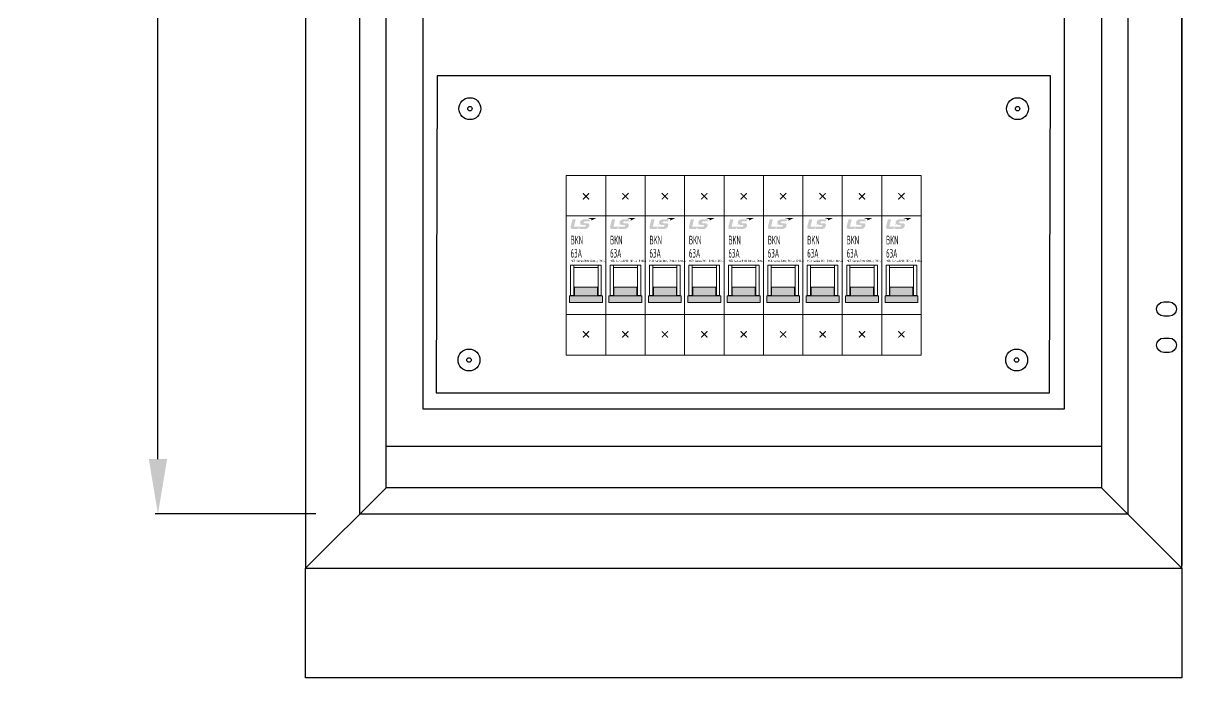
# Model space of a CAD drawing. Header units: inches. Extents: x 21 to 136330, y 8 to 58290.
# Drawn here: x 5128 to 5656, y 17416 to 17715 of the extents above; entities that cross this region are included whole.
import ezdxf

# ---------------------------------------------------------------- set-up
doc = ezdxf.new("R2010")
doc.units = ezdxf.units.IN
doc.header["$MEASUREMENT"] = 0
doc.layers.add('@.0.DM. NÉT CHÍNH', color=7, linetype='Continuous')
doc.layers.add('@.DM. KÍCH THƯỚC', color=8, linetype='Continuous', transparency=0.2)
doc.layers.add('@.DM. KÍCH THƯỚC @ 1', color=8, linetype='Continuous', transparency=0.2)
doc.layers.add('hw_Text', color=7, linetype='Continuous', lineweight=13)
doc.styles.add('roman', font='roman.shx', dxfattribs={"width": 0.8})
doc.styles.add('WD_IEC', font='isocp2.shx')
doc.dimstyles.new('Kích thước Duy Mạnh', dxfattribs={"dimtxt": 30, "dimasz": 25, "dimexe": 1.25, "dimexo": 20, "dimtad": 1, "dimdec": 1, "dimtxsty": 'roman', "dimcen": 2.5, "dimclrd": 8, "dimclre": 8, "dimclrt": 2, "dimadec": 0, "dimazin": 0, "dimtfac": 1, "dimtdec": 1, "dimtix": 1, "dimtmove": 0, "dimatfit": 3, "dimfxl": 1, "dimtfillclr": 1, "dimarcsym": 0})

# ---------------------------------------------------------------- blocks, each defined once
blk = doc.blocks.new('*D1361')
at = {"layer": '@.DM. KÍCH THƯỚC', "color": 8, "lineweight": -2, "transparency": 16777216}
for p, q in [((5261.13, 18041.54), (5187.77, 18041.54)), ((5261.13, 17491.08), (5187.77, 17491.08))]:
    blk.add_line(p, q, dxfattribs=at)
at = {"layer": '@.DM. KÍCH THƯỚC', "lineweight": -2, "transparency": 16777216}
blk.add_line((5189.02, 17516.08), (5189.02, 18016.54), dxfattribs=at)
at = {"layer": '@.DM. KÍCH THƯỚC', "transparency": 16777216}
for points in [[(5184.85, 18016.54), (5193.19, 18016.54), (5189.02, 18041.54)], [(5184.85, 17516.08), (5193.19, 17516.08), (5189.02, 17491.08)]]:
    blk.add_solid(points, dxfattribs=at)
at = {"layer": 'Defpoints', "color": 0, "transparency": 16777216}
for p in [(5189.02, 18041.54), (5281.13, 18041.54), (5281.13, 17491.08)]:
    blk.add_point(p, dxfattribs=at)
at = {"layer": '@.DM. KÍCH THƯỚC', "color": 2, "transparency": 16777216, "insert": (5128.39, 17754.1), "char_height": 60, "attachment_point": 1, "rotation": 90, "style": 'roman'}
blk.add_mtext('550', dxfattribs=at)
blk = doc.blocks.new('*U1675')
at = {"color": 20, "linetype": 'ByBlock', "lineweight": 9, "const_width": 0.5}
for points in [[(-1.41, 1.41), (1.41, -1.41)], [(-1.41, -1.41), (1.41, 1.41)]]:
    blk.add_lwpolyline(points, dxfattribs=at)
blk = doc.blocks.new('Logo LS')
h = blk.add_hatch(color=152)
edge = h.paths.add_edge_path()
edge.add_spline(control_points=[(8.564, 2.4685), (8.9563, 2.4685), (9.1808, 2.3695), (9.1808, 2.1071), (9.1808, 1.9364), (9.0647, 1.7112), (8.9598, 1.6289), (8.7187, 1.4434), (8.5071, 1.4239), (7.3804, 1.4239), (7.3804, 1.4239), (1.9845, 1.4239), (1.9845, 1.4239), (1.9845, 1.4239), (3.0765, 6), (3.0765, 6), (3.0765, 6), (1.2699, 6), (1.2699, 6), (1.1455, 6), (1.099, 5.9656), (1.0613, 5.8181), (1.0613, 5.8181), (0.0442, 1.6058), (0.0442, 1.6058), (-0.1471, 0.7691), (0.2857, 0), (1.2486, 0), (2.2111, 0), (2.7619, 0), (3.5799, 0), (4.1541, 0), (4.8861, 0.4936), (5.2879, 1.0618), (5.3385, 1.1329), (5.4271, 1.146), (5.3916, 0.9943), (5.3208, 0.6944), (5.236, 0.3324), (5.2144, 0.2429), (5.1738, 0.067), (5.266, 0), (5.3495, 0), (5.3495, 0), (7.4326, 0), (8.0953, 0), (10.4251, 0), (11.3139, 1.1151), (11.4147, 2.4436), (11.4656, 3.1179), (10.9845, 3.6322), (9.6483, 3.6322), (9.6483, 3.6322), (8.9865, 3.6322), (8.6221, 3.6322), (8.2547, 3.6322), (7.8802, 3.7638), (7.8802, 4.0914), (7.8802, 4.4268), (8.308, 4.7296), (8.8585, 4.7296), (8.8585, 4.7296), (11.3596, 4.7296), (11.3596, 4.7296), (11.3596, 4.7296), (11.5587, 5.5206), (11.6019, 5.7037), (11.6558, 5.9342), (11.5877, 6), (11.4182, 6), (11.4182, 6), (8.3288, 6), (8.3288, 6), (6.5328, 6), (5.7269, 4.8013), (5.7269, 3.9445), (5.7269, 3.0871), (6.4178, 2.4697), (8.1984, 2.4697), (8.1984, 2.4697), (8.564, 2.4685), (8.564, 2.4685)], knot_values=[0, 0, 0, 0, 1, 1, 1, 2, 2, 2, 3, 3, 3, 4, 4, 4, 5, 5, 5, 6, 6, 6, 7, 7, 7, 8, 8, 8, 9, 9, 9, 10, 10, 10, 11, 11, 11, 12, 12, 12, 13, 13, 13, 14, 14, 14, 15, 15, 15, 16, 16, 16, 17, 17, 17, 18, 18, 18, 19, 19, 19, 20, 20, 20, 21, 21, 21, 22, 22, 22, 23, 23, 23, 24, 24, 24, 25, 25, 25, 26, 26, 26, 27, 27, 27, 27], degree=3, periodic=0)
h = blk.add_hatch(color=10)
edge = h.paths.add_edge_path()
edge.add_spline(control_points=[(10.5597, 6.7227), (10.5597, 6.7227), (15.5292, 6.7227), (15.5292, 6.7227), (15.5292, 6.7227), (12.5227, 5.194), (12.5227, 5.194), (12.5227, 5.194), (12.6282, 5.6846), (12.6608, 5.831), (12.6957, 5.9856), (12.6412, 6.0887), (12.451, 6.1474), (12.2549, 6.2072), (10.5597, 6.7227), (10.5597, 6.7227)], knot_values=[0, 0, 0, 0, 1, 1, 1, 2, 2, 2, 3, 3, 3, 4, 4, 4, 5, 5, 5, 5], degree=3, periodic=0)
at = {"layer": 'Defpoints', "color": 2, "linetype": 'ByBlock', "lineweight": 9}
blk.add_line((5.7544, 3), (5.7544, 3), dxfattribs=at)
blk = doc.blocks.new('*U81')
at = {"linetype": 'ByBlock', "lineweight": 9}
h = blk.add_hatch(color=254, dxfattribs=at)
h.dxf.hatch_style = 1
h.paths.add_polyline_path([(14.25, -14), (14.25, -10), (3.75, -10), (3.75, -14)])
h = blk.add_hatch(color=253, dxfattribs=at)
h.dxf.hatch_style = 1
h.paths.add_polyline_path([(16.5, -17), (16.5, -14), (1.5, -14), (1.5, -17)])
at = {"color": 0, "linetype": 'ByBlock', "lineweight": 18}
for points in [[(0, -41), (18, -41), (18, 41), (0, 41)], [(0, -22.5), (18, -22.5), (18, 22.5), (0, 22.5)]]:
    blk.add_lwpolyline(points, close=True, dxfattribs=at)
at = {"color": 0, "linetype": 'ByBlock', "lineweight": 9}
for points in [[(14.5, -1), (14.5, 0), (3.5, 0), (3.5, -1), (3.5, 0), (2, 0), (2, -13.75), (3.5, -13.75), (3.5, -1), (14.5, -1), (14.5, -13.75), (16, -13.75), (16, 0), (14.5, 0)], [(3.75, -10), (14.25, -10), (14.25, -14), (3.75, -14)], [(1.5, -14), (16.5, -14), (16.5, -17), (1.5, -17)]]:
    blk.add_lwpolyline(points, close=True, dxfattribs=at)
blk.add_blockref('*U1675', (9, 31.5), dxfattribs=at)
at = {"color": 0, "linetype": 'ByBlock', "lineweight": -2, "xscale": 0.75, "yscale": 0.75, "zscale": 0.75}
blk.add_blockref('Logo LS', (2, 16.5), dxfattribs=at)
at = {"color": 0, "linetype": 'ByBlock', "lineweight": 9, "xscale": -1, "rotation": 180}
blk.add_blockref('*U1675', (9, -31.5), dxfattribs=at)
at = {"layer": 'Defpoints', "color": 8, "style": 'WD_IEC', "width": 0.75}
blk.add_text('MCB Series:BKN; BKN-c; BKN-b', height=1, dxfattribs=at).set_placement((2, 1.5))
at = {"layer": 'hw_Text', "style": 'WD_IEC', "width": 0.5, "flags": 12}
blk.add_attdef('TYPE', (2, 9.5), '', height=4, dxfattribs=at)
at = {"layer": 'hw_Text', "color": 1, "style": 'WD_IEC', "width": 0.5, "flags": 12}
blk.add_attdef('RATE', (2, 3.5), '', height=4, dxfattribs=at)

msp = doc.modelspace()

# ---------------------------------------------------------------- linework, layer by layer
at = {"layer": '@.0.DM. NÉT CHÍNH', "color": 0}
for p, q in [((5656.4343, 18076.6137), (5656.4343, 17467.5137)), ((5656.4343, 18076.6137), (5656.4343, 17467.5137)), ((5256.4343, 17466.3137), (5293.1343, 17503.0137)), ((5656.4343, 17466.3137), (5619.7343, 17503.0137)), ((5651.4343, 17471.3137), (5654.0343, 17468.7137))]:
    msp.add_line(p, q, dxfattribs=at)
msp.add_lwpolyline([(5256.4343, 17466.3137), (5656.4343, 17466.3137), (5656.4343, 18076.6137), (5256.4343, 18076.6137)], close=True, dxfattribs=at)
at = {"layer": '@.0.DM. NÉT CHÍNH', "color": 4}
for points in [[(5281.1343, 18041.6137), (5631.7343, 18041.6137), (5631.7343, 17491.0137), (5281.1343, 17491.0137)], [(5293.1343, 18029.6137), (5619.7343, 18029.6137), (5619.7343, 17503.0137), (5293.1343, 17503.0137)], [(5293.1343, 18010.8137), (5619.7343, 18010.8137), (5619.7343, 17521.8137), (5293.1343, 17521.8137)], [(5310.1343, 17993.8137), (5602.7343, 17993.8137), (5602.7343, 17538.8137), (5310.1343, 17538.8137)]]:
    msp.add_lwpolyline(points, close=True, dxfattribs=at)
at = {"layer": '@.0.DM. NÉT CHÍNH', "color": 6}
msp.add_lwpolyline([(5316.0232, 17546.3137), (5596.0232, 17546.3137), (5596.4343, 17690.9907), (5316.4343, 17690.9907)], close=True, dxfattribs=at)
at = {"layer": '@.0.DM. NÉT CHÍNH', "color": 0}
for points in [[(5648.1843, 17587.8137), (5650.6843, 17587.8137, -1), (5650.6843, 17581.3137), (5648.1843, 17581.3137, -1)], [(5650.6843, 17564.8137), (5648.1843, 17564.8137, -1), (5648.1843, 17571.3137), (5650.6843, 17571.3137, -1)]]:
    msp.add_lwpolyline(points, format="xyb", close=True, dxfattribs=at)
at = {"layer": '@.0.DM. NÉT CHÍNH'}
msp.add_lwpolyline([(5256.4343, 17466.3137), (5656.4343, 17466.3137), (5656.4343, 17416.3137), (5256.4343, 17416.3137)], close=True, dxfattribs=at)
at = {"layer": '@.0.DM. NÉT CHÍNH', "color": 0}
for centre, radius in [((5331.4343, 17675.9907), 5), ((5331.4343, 17675.9907), 1), ((5581.4343, 17675.9907), 5), ((5581.4343, 17675.9907), 1), ((5331.0232, 17561.3137), 5), ((5581.0232, 17561.3137), 5), ((5331.0232, 17561.3137), 1), ((5581.0232, 17561.3137), 1)]:
    msp.add_circle(centre, radius, dxfattribs=at)

# ---------------------------------------------------------------- block references
for p in [(5375.4343, 17604.5276), (5393.4343, 17604.5276), (5411.4343, 17604.5276), (5429.4343, 17604.5276), (5447.4343, 17604.5276), (5465.4343, 17604.5276), (5483.4343, 17604.5276), (5501.4343, 17604.5276), (5519.4343, 17604.5276)]:
    msp.add_blockref('*U81', p).add_auto_attribs({'TYPE': 'BKN', 'RATE': '63A'})

# ---------------------------------------------------------------- dimensions: what is measured, and where the dimension line sits
at = {"layer": '@.DM. KÍCH THƯỚC @ 1', "color": 0}
dim = msp.add_linear_dim(base=(5189.0196, 18041.543), p1=(5281.1343, 17491.0845), p2=(5281.1343, 18041.543), angle=90, dimstyle='Kích thước Duy Mạnh', override={"dimscale": 1, "dimtxt": 60, "dimdec": 0, "dimclrd": 256, "dimtdec": 0, "dimtix": 1, "dimtofl": 0, "dimtmove": 0, "dimatfit": 1}, dxfattribs=at)
dim.commit()
dim.dimension.update_dxf_attribs({"geometry": '*D1361', "text_midpoint": (5189.0196, 17815.8149), "dimtype": 128})

doc.saveas('drawing.dxf')
